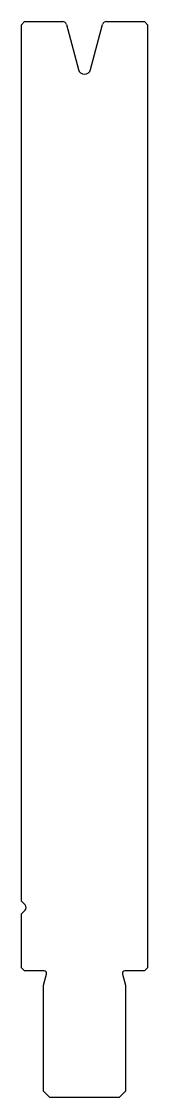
# Model space of a CAD drawing. Header units: metres. Extents: x -10 to 10, y -86 to 84.
import ezdxf

# ---------------------------------------------------------------- set-up
doc = ezdxf.new("R2010")
doc.units = ezdxf.units.M

msp = doc.modelspace()

# ---------------------------------------------------------------- linework, layer by layer
for p, q in [((-9.159231, 84.199684), (-9.659231, 83.699684)), ((-9.659231, -54.800316), (-9.659231, 83.699684)), ((-9.159231, 84.199684), (-3.119627, 84.199684)), ((-2.540072, 83.754976), (-0.625157, 76.608416)), ((1.306695, 76.608416), (3.22161, 83.754976)), ((3.801165, 84.199684), (9.840769, 84.199684)), ((10.340769, 83.699684), (9.840769, 84.199684)), ((10.340769, 83.699684), (10.340769, -65.300316)), ((-9.083495, -55.376051), (-9.659231, -54.800316)), ((-9.659231, -56.800316), (-9.083495, -56.22458)), ((-9.659231, -65.300316), (-9.659231, -56.800316)), ((-9.659231, -65.300316), (-9.159231, -65.800316)), ((-6.079231, -65.800316), (-9.159231, -65.800316)), ((9.840769, -65.800316), (6.760769, -65.800316)), ((9.840769, -65.800316), (10.340769, -65.300316)), ((-6.159231, -68.044361), (-5.692861, -66.303843)), ((6.374399, -66.303843), (6.840769, -68.044361)), ((-6.159231, -84.800316), (-6.159231, -68.044361)), ((6.840769, -68.044361), (6.840769, -84.800316)), ((-6.159231, -84.800316), (-5.159231, -85.800316)), ((5.840769, -85.800316), (6.840769, -84.800316)), ((5.840769, -85.800316), (-5.159231, -85.800316))]:
    msp.add_line(p, q)
for centre, radius, start, end in [((-3.119627, 83.599684), 0.6, 15, 90), ((3.801165, 83.599684), 0.6, 90, 165), ((0.340769, 76.867235), 1, 195, 345), ((-9.507759, -55.800316), 0.6, 315, 45), ((-6.079231, -66.200316), 0.4, 345, 90), ((6.760769, -66.200316), 0.4, 90, 195)]:
    msp.add_arc(centre, radius, start, end)

doc.saveas('drawing.dxf')
